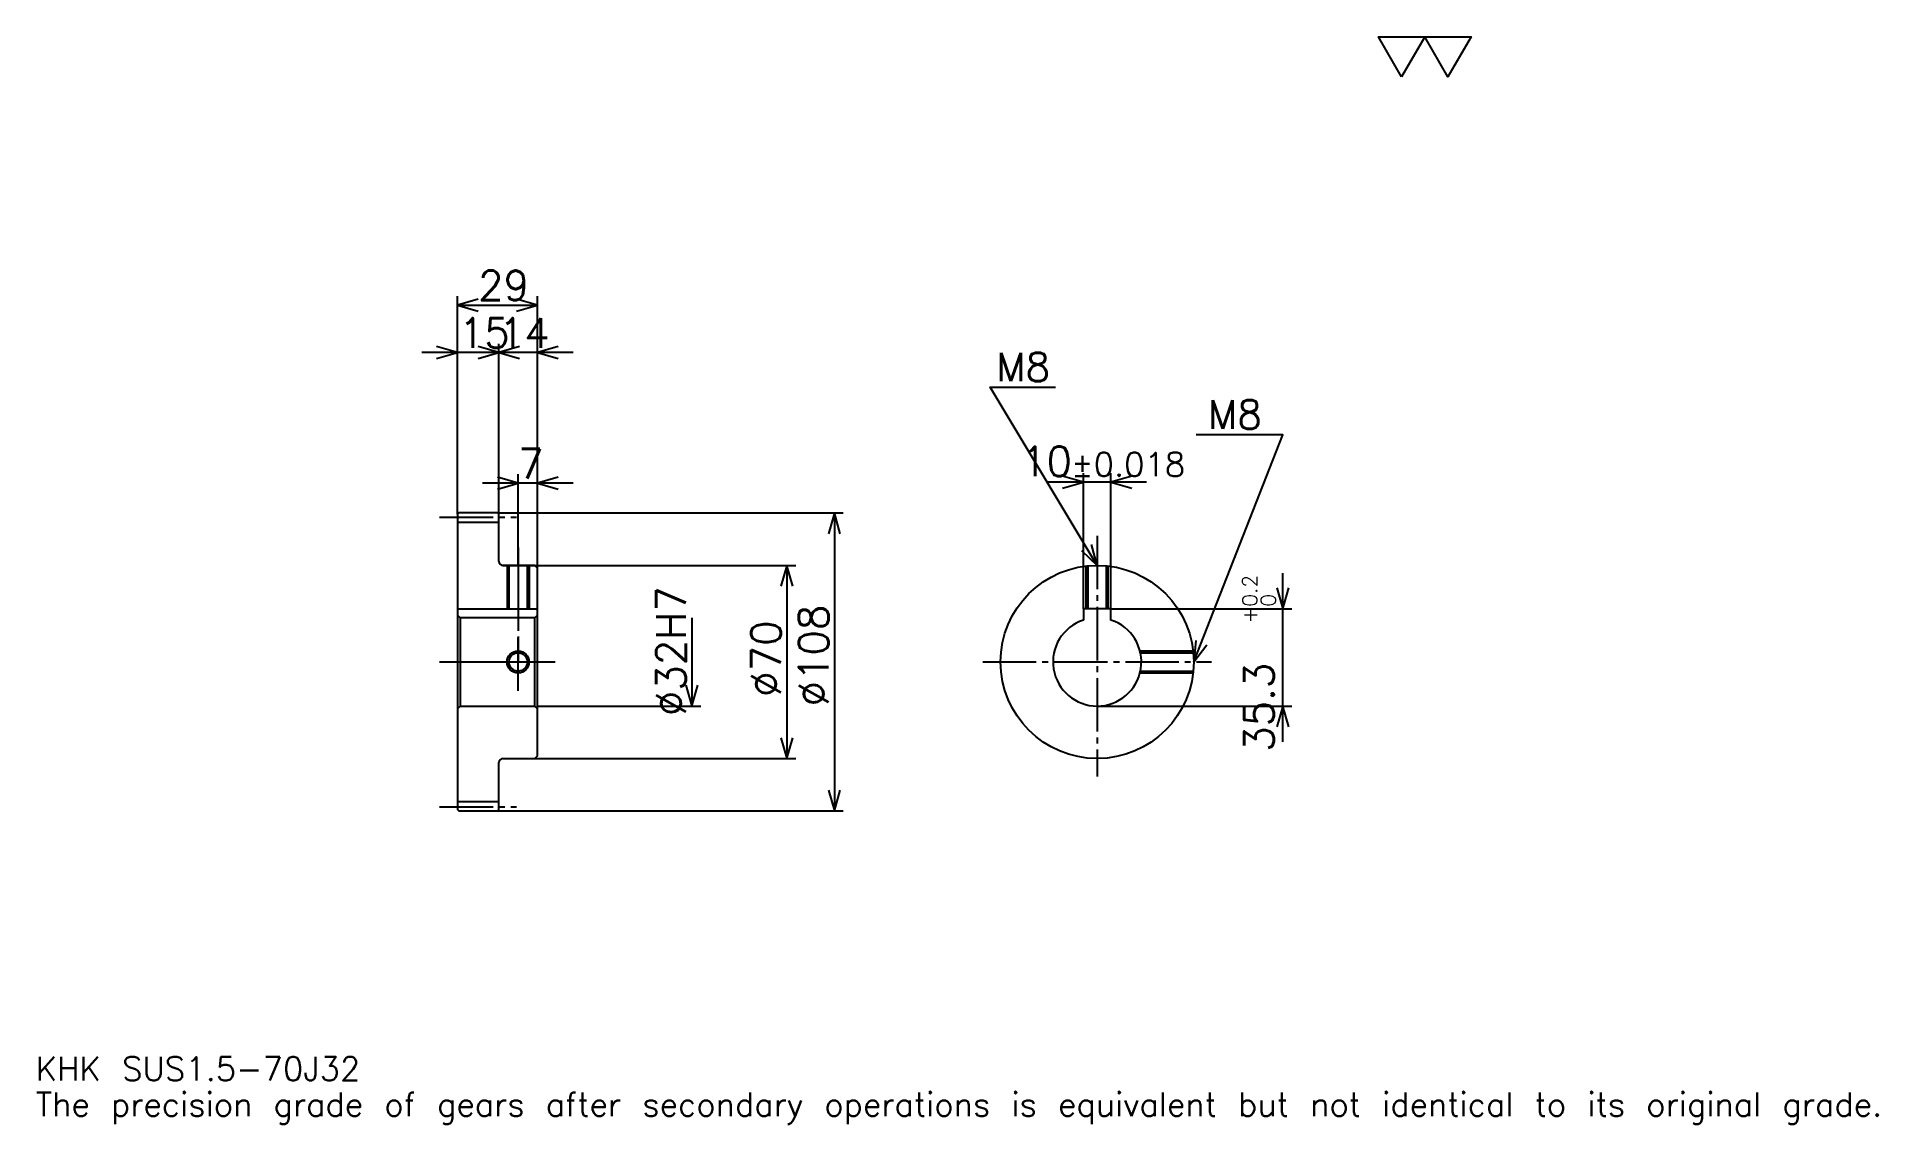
# Model space of a CAD drawing. Extents: x 22 to 689, y 8 to 402.
import ezdxf

# ---------------------------------------------------------------- set-up
doc = ezdxf.new("R2010")
doc.units = 0
doc.linetypes.add('DASHDOT', pattern=[25.826087, 19.369565, -2.152174, 2.152174, -2.152174])
doc.layers.get('0').update_dxf_attribs({"linetype": 'CONTINUOUS'})
doc.layers.add('DASHDOT', color=6, linetype='DASHDOT')
doc.styles.add('KANJI', font='TXT', dxfattribs={"bigfont": 'BIGFONT'})

msp = doc.modelspace()

# ---------------------------------------------------------------- linework, layer by layer
at = {"color": 5}
for p, q in [((174.32608, 229.402176), (174.32608, 307.956512)), ((203.32608, 229.402176), (203.32608, 307.956512)), ((174.32608, 304.728271), (203.32608, 304.728271)), ((202.23912, 287.510864), (161.41304, 287.510864)), ((216.23912, 287.510864), (176.41304, 287.510864)), ((189.32608, 229.402176), (189.32608, 290.739136)), ((196.32608, 229.402176), (196.32608, 243.391312)), ((424.108704, 240.532608), (388.282593, 240.532608)), ((401.195648, 194.702179), (401.195648, 243.760864)), ((411.195648, 194.702179), (411.195648, 243.760864)), ((216.23912, 240.163055), (183.41304, 240.163055)), ((174.32608, 228.902176), (174.32608, 229.402176)), ((188.82608, 229.402176), (203.32608, 229.402176)), ((189.32608, 228.902176), (189.32608, 229.402176)), ((196.32608, 210.402176), (196.32608, 229.402176)), ((196.32608, 210.402176), (196.32608, 229.402176)), ((203.32608, 229.402176), (314.163025, 229.402176)), ((203.32608, 209.402176), (203.32608, 229.402176)), ((310.934784, 229.402176), (310.934784, 121.402176)), ((190.82608, 210.402176), (203.32608, 210.402176)), ((203.32608, 210.402176), (296.945648, 210.402176)), ((293.717377, 210.402176), (293.717377, 140.402176)), ((473.478241, 146.489136), (473.478241, 207.615219)), ((411.195648, 194.702179), (476.706512, 194.702179)), ((259.282593, 191.402176), (259.282593, 159.402176)), ((203.32608, 159.402176), (262.510864, 159.402176)), ((406.195648, 159.402176), (476.706512, 159.402176)), ((190.82608, 140.402176), (203.32608, 140.402176)), ((203.32608, 140.402176), (296.945648, 140.402176)), ((188.82608, 121.402176), (203.32608, 121.402176)), ((203.32608, 121.402176), (314.163025, 121.402176))]:
    msp.add_line(p, q, dxfattribs=at)
at = {"color": 4}
for p, q in [((174.32608, 226.027176), (189.32608, 226.027176)), ((174.32608, 194.702179), (203.32608, 194.702179)), ((175.32608, 191.402176), (175.32608, 159.402176)), ((202.32608, 191.402176), (203.32608, 192.402176)), ((202.32608, 159.402176), (203.32608, 158.402176)), ((174.32608, 124.777176), (189.32608, 124.777176))]:
    msp.add_line(p, q, dxfattribs=at)
at = {"color": 7}
msp.add_lwpolyline([(516.521729, 387.391296), (508.128235, 401.940002), (541.702148, 401.940002), (533.308716, 387.391296), (524.915222, 401.940002), (516.521729, 387.391296)], dxfattribs=at)
at = {"color": 5}
for points in [[(181.858688, 306.880432), (174.32608, 304.728271), (181.858688, 302.57608)], [(195.793472, 302.57608), (203.32608, 304.728271), (195.793472, 306.880432)], [(166.793472, 285.358704), (174.32608, 287.510864), (166.793472, 289.663055)], [(181.793472, 285.358704), (189.32608, 287.510864), (181.793472, 289.663055)], [(196.858688, 289.663055), (189.32608, 287.510864), (196.858688, 285.358704)], [(210.858688, 289.663055), (203.32608, 287.510864), (210.858688, 285.358704)], [(406.195648, 210.402176), (367.456512, 274.967407), (391.130432, 274.967407)], [(441.195648, 175.402176), (473.478241, 257.75), (442.056519, 257.75)], [(188.793472, 238.010864), (196.32608, 240.163055), (188.793472, 242.315216)], [(210.858688, 242.315216), (203.32608, 240.163055), (210.858688, 238.010864)], [(393.663025, 238.380432), (401.195648, 240.532608), (393.663025, 242.684784)], [(418.728271, 242.684784), (411.195648, 240.532608), (418.728271, 238.380432)], [(313.086975, 221.869568), (310.934784, 229.402176), (308.782593, 221.869568)], [(400.47467, 215.754059), (406.195648, 210.402176), (404.165619, 217.968628)], [(295.869568, 202.869568), (293.717377, 210.402176), (291.565216, 202.869568)], [(471.32608, 202.234787), (473.478241, 194.702179), (475.630402, 202.234787)], [(441.941223, 183.200653), (441.195648, 175.402176), (445.948639, 181.629639)], [(257.130432, 166.934784), (259.282593, 159.402176), (261.434784, 166.934784)], [(475.630402, 151.869568), (473.478241, 159.402176), (471.32608, 151.869568)], [(291.565216, 147.934784), (293.717377, 140.402176), (295.869568, 147.934784)], [(308.782593, 128.934784), (310.934784, 121.402176), (313.086975, 128.934784)]]:
    msp.add_lwpolyline(points, dxfattribs=at)
at = {"color": 4}
for points in [[(189.32608, 211.902176), (189.32608, 228.902176), (188.82608, 229.402176), (174.82608, 229.402176), (174.32608, 228.902176), (174.32608, 158.402176)], [(190.82608, 140.402176), (202.32608, 140.402176), (203.32608, 141.402176), (203.32608, 209.402176), (202.32608, 210.402176), (190.82608, 210.402176)], [(192.32608, 210.402176), (192.32608, 194.702179)], [(193.001083, 210.402176), (193.001083, 194.702179)], [(199.651077, 210.402176), (199.651077, 194.702179)], [(200.32608, 210.402176), (200.32608, 194.702179)], [(402.195648, 194.702179), (402.195648, 210.172852)], [(402.870667, 194.702179), (402.870667, 210.243881)], [(409.52063, 194.702179), (409.52063, 210.243881)], [(410.195648, 194.702179), (410.195648, 210.172852)], [(411.195648, 190.600861), (411.195648, 194.702179), (401.195648, 194.702179), (401.195648, 190.600861)], [(174.32608, 158.402176), (175.32608, 159.402176), (202.32608, 159.402176), (202.32608, 191.402176), (175.32608, 191.402176), (174.32608, 192.402176)], [(421.687561, 179.402176), (440.966339, 179.402176)], [(421.846344, 178.727173), (441.037354, 178.727173)], [(421.687561, 171.402176), (440.966339, 171.402176)], [(421.846344, 172.077179), (441.037354, 172.077179)], [(174.32608, 158.402176), (174.32608, 121.902176), (174.82608, 121.402176), (188.82608, 121.402176), (189.32608, 121.902176), (189.32608, 138.902176)]]:
    msp.add_lwpolyline(points, dxfattribs=at)
for centre, radius in [((406.195648, 175.402176), 35), ((196.32608, 175.402176), 3.325)]:
    msp.add_circle(centre, radius, dxfattribs=at)
at = {"color": 7}
msp.add_circle((196.32608, 175.402176), 4, dxfattribs=at)
at = {"color": 4}
for centre, radius, start, end in [((190.82608, 211.902176), 1.5, 180, 270), ((406.195648, 175.402176), 16, 108.209957329, 71.790042671), ((190.82608, 138.902176), 1.5, 90, 180)]:
    msp.add_arc(centre, radius, start, end, dxfattribs=at)
at = {"layer": 'DASHDOT', "color": 7}
for p, q in [((167.869553, 227.902176), (195.782608, 227.902176)), ((406.195648, 221.16304), (406.195648, 133.945648)), ((196.32608, 210.402176), (196.32608, 175.402176)), ((167.869553, 175.402176), (209.782593, 175.402176)), ((364.739136, 175.402176), (447.652161, 175.402176)), ((167.869553, 122.902176), (195.782608, 122.902176))]:
    msp.add_line(p, q, dxfattribs=at)
for points in [[(196.32608, 216.858704), (196.32608, 188.245651)], [(196.32608, 164.945648), (196.32608, 185.858704)], [(185.869553, 175.402176), (206.782593, 175.402176)]]:
    msp.add_lwpolyline(points, dxfattribs=at)

# ---------------------------------------------------------------- texts
at = {"color": 7, "style": 'KANJI'}
for s, height, p in [('29', 10.76087, (181.831512, 306.450012)), ('15', 10.76087, (174.831512, 289.232605)), ('14', 10.76087, (189.331512, 289.232605)), ('M8', 10.330435, (369.608704, 277.119568)), ('M8', 10.330435, (446.36087, 259.902161)), ('7', 10.76087, (196.328796, 241.884796)), ('10', 10.76087, (378.602661, 242.684784)), ('%%p0.018', 8.608696, (396.787201, 242.684784)), ('KHK SUS1.5-70J32', 8.608696, (21.52174, 23.673914)), ('The precision grade of gears after secondary operations is equivalent but not identical to its original grade.', 8.608696, (21.52174, 10.76087))]:
    msp.add_text(s, height=height, dxfattribs=at).set_placement(p)
for s, height, p in [('%%c32H7', 10.76087, (257.130432, 155.76358)), ('0.2', 5.380435, (464.223907, 195.442474)), ('%%c108', 10.76087, (308.782593, 159.260864)), ('+', 5.380435, (464.223907, 189.416382)), ('0', 5.380435, (470.89563, 195.442474)), ('%%c70', 10.76087, (291.565216, 162.758148)), ('35.3', 10.76087, (470.249969, 142.839081))]:
    msp.add_text(s, height=height, rotation=90, dxfattribs=at).set_placement(p)

doc.saveas('drawing.dxf')
